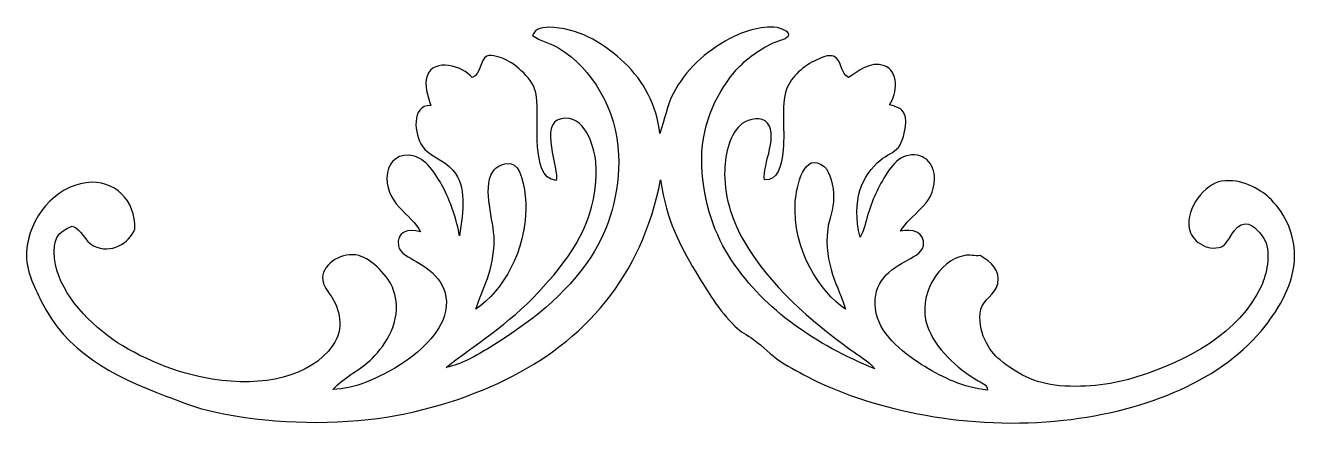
# Model space of a CAD drawing. Header units: centimetres. Extents: x -6.7 to 6.7, y -2.2 to 2.1.
import ezdxf

# ---------------------------------------------------------------- set-up
doc = ezdxf.new("R2010")
doc.units = ezdxf.units.CM
doc.header["$MEASUREMENT"] = 0
doc.layers.add('Layer 1', color=7, linetype='Continuous')

msp = doc.modelspace()

# ---------------------------------------------------------------- linework, layer by layer
at = {"layer": 'Layer 1'}
for points, knots in [([(-0.00718, 0.97266), (0.04613, 1.1244), (0.06796, 1.26709), (0.13337, 1.39427), (0.13337, 1.39427), (0.26011, 1.64076), (0.47659, 1.84221), (0.73453, 1.97982), (0.73453, 1.97982), (0.85656, 2.04493), (1.06571, 2.11984), (1.23422, 2.09692), (1.23422, 2.09692), (1.27195, 2.09181), (1.36262, 2.05699), (1.35913, 2.01887), (1.35913, 2.01887), (1.35566, 1.98077), (1.25181, 1.95833), (1.19519, 1.93299), (1.19519, 1.93299), (1.03747, 1.86243), (0.87848, 1.73945), (0.78138, 1.62068), (0.78138, 1.62068), (0.57466, 1.36787), (0.42216, 1.03584), (0.43787, 0.62915), (0.43787, 0.62915), (0.4533, 0.22963), (0.57696, -0.10771), (0.75799, -0.37799), (0.75799, -0.37799), (1.1161, -0.91279), (1.64413, -1.26643), (2.2726, -1.52567), (2.2726, -1.52567), (2.20082, -1.44098), (2.10226, -1.3856), (2.01498, -1.32268), (2.01498, -1.32268), (1.59477, -1.01992), (1.16088, -0.64188), (0.88291, -0.16719), (0.88291, -0.16719), (0.77258, 0.02122), (0.68024, 0.27678), (0.67992, 0.5433), (0.67992, 0.5433), (0.67971, 0.72711), (0.72186, 0.94446), (0.84386, 1.0586), (0.84386, 1.0586), (0.8968, 1.1081), (1.03367, 1.16115), (1.10932, 1.10546), (1.10932, 1.10546), (1.27077, 0.98656), (1.07778, 0.63675), (1.10151, 0.48086), (1.10151, 0.48086), (1.24589, 0.4684), (1.27844, 0.63297), (1.29669, 0.76193), (1.29669, 0.76193), (1.32571, 0.96688), (1.27364, 1.27533), (1.33574, 1.44119), (1.33574, 1.44119), (1.3877, 1.57999), (1.52124, 1.6922), (1.65583, 1.7535), (1.65583, 1.7535), (1.70433, 1.77557), (1.78042, 1.81287), (1.8354, 1.79253), (1.8354, 1.79253), (1.92105, 1.76083), (1.90641, 1.61454), (1.99156, 1.56613), (1.99156, 1.56613), (2.09782, 1.62754), (2.21818, 1.74573), (2.37412, 1.69104), (2.37412, 1.69104), (2.52702, 1.63741), (2.51194, 1.39807), (2.42876, 1.27726), (2.42876, 1.27726), (2.50311, 1.25564), (2.55883, 1.23961), (2.58489, 1.18357), (2.58489, 1.18357), (2.62839, 1.09007), (2.57216, 0.88499), (2.52245, 0.82442), (2.52245, 0.82442), (2.47538, 0.76706), (2.395, 0.74118), (2.33507, 0.69168), (2.33507, 0.69168), (2.13494, 0.52647), (2.02064, 0.26298), (2.11644, -0.12808), (2.11644, -0.12808), (2.15891, -0.05762), (2.17452, 0.03451), (2.20232, 0.12174), (2.20232, 0.12174), (2.22873, 0.20463), (2.25651, 0.28446), (2.29601, 0.36375), (2.29601, 0.36375), (2.36184, 0.49588), (2.46884, 0.69085), (2.59269, 0.7307), (2.59269, 0.7307), (2.78565, 0.79277), (2.90744, 0.65281), (2.905, 0.48869), (2.905, 0.48869), (2.90077, 0.20402), (2.64507, 0.12245), (2.54585, -0.06564), (2.54585, -0.06564), (2.65848, -0.03878), (2.81112, -0.06712), (2.78786, -0.22177), (2.78786, -0.22177), (2.77627, -0.29887), (2.65779, -0.3503), (2.59268, -0.38573), (2.59268, -0.38573), (2.39662, -0.49236), (2.22478, -0.64272), (2.2882, -0.94003), (2.2882, -0.94003), (2.33913, -1.17884), (2.60155, -1.38032), (2.8035, -1.50216), (2.8035, -1.50216), (3.00294, -1.62252), (3.20609, -1.72338), (3.46713, -1.75198), (3.46713, -1.75198), (3.46848, -1.68938), (3.39609, -1.67083), (3.35, -1.64268), (3.35, -1.64268), (3.15283, -1.52232), (2.90791, -1.3128), (2.82689, -1.06494), (2.82689, -1.06494), (2.72399, -0.75011), (2.94638, -0.37258), (3.22506, -0.32323), (3.22506, -0.32323), (3.27456, -0.31447), (3.33105, -0.32966), (3.38902, -0.32323), (3.38902, -0.32323), (3.50904, -0.39329), (3.6055, -0.48486), (3.5764, -0.61991), (3.5764, -0.61991), (3.55055, -0.73982), (3.41778, -0.79469), (3.39683, -0.89317), (3.39683, -0.89317), (3.34817, -1.12177), (3.48719, -1.33952), (3.59982, -1.43186), (3.59982, -1.43186), (3.76786, -1.56966), (3.95963, -1.6821), (4.23223, -1.70512), (4.23223, -1.70512), (4.53023, -1.73028), (4.81826, -1.68483), (5.05199, -1.61143), (5.05199, -1.61143), (5.5933, -1.44146), (6.13633, -1.14706), (6.37144, -0.64332), (6.37144, -0.64332), (6.42438, -0.52987), (6.47645, -0.3023), (6.41047, -0.16707), (6.41047, -0.16707), (6.3793, -0.10317), (6.29157, 0.01433), (6.19968, 0.0125), (6.19968, 0.0125), (6.06964, 0.00988), (6.03466, -0.19927), (5.94986, -0.22951), (5.94986, -0.22951), (5.78555, -0.28817), (5.62707, -0.15921), (5.60632, -0.03433), (5.60632, -0.03433), (5.56994, 0.18493), (5.77174, 0.43748), (5.94986, 0.46534), (5.94986, 0.46534), (6.15978, 0.4982), (6.35607, 0.37935), (6.44953, 0.2936), (6.44953, 0.2936), (6.60119, 0.15438), (6.72353, -0.067), (6.72279, -0.33098), (6.72279, -0.33098), (6.72197, -0.62123), (6.55549, -0.88705), (6.41048, -1.07269), (6.41048, -1.07269), (5.96913, -1.63779), (5.16167, -1.97391), (4.27124, -2.07205), (4.27124, -2.07205), (3.27455, -2.18188), (2.26882, -1.96661), (1.60895, -1.63485), (1.60895, -1.63485), (1.48624, -1.57315), (1.37641, -1.51571), (1.27322, -1.44747), (1.27322, -1.44747), (1.16855, -1.37825), (1.08854, -1.28925), (0.98435, -1.21323), (0.98435, -1.21323), (0.91381, -1.16177), (0.85235, -1.13587), (0.78917, -1.07268), (0.78917, -1.07268), (0.62383, -0.90734), (0.50009, -0.71052), (0.36756, -0.48713), (0.36756, -0.48713), (0.20169, -0.20752), (0.06908, 0.0345), (0.00064, 0.48098), (0.00064, 0.48098), (-0.20121, -0.55526), (-0.80536, -1.23156), (-1.64674, -1.64262), (-1.64674, -1.64262), (-2.05862, -1.84384), (-2.58014, -2.00796), (-3.09893, -2.06423), (-3.09893, -2.06423), (-3.67331, -2.12651), (-4.28212, -2.0904), (-4.81655, -1.96274), (-4.81655, -1.96274), (-4.94971, -1.93091), (-5.10249, -1.8681), (-5.24594, -1.81441), (-5.24594, -1.81441), (-5.81413, -1.60168), (-6.31192, -1.33729), (-6.56539, -0.80725), (-6.56539, -0.80725), (-6.64286, -0.64527), (-6.73438, -0.48811), (-6.72155, -0.28414), (-6.72155, -0.28414), (-6.6985, 0.08265), (-6.41723, 0.4092), (-6.08914, 0.44973), (-6.08914, 0.44973), (-5.78662, 0.48709), (-5.56505, 0.26222), (-5.57386, -0.04213), (-5.57386, -0.04213), (-5.62969, -0.19032), (-5.82836, -0.3115), (-6.01103, -0.2217), (-6.01103, -0.2217), (-6.1075, -0.17429), (-6.13708, -0.03901), (-6.23746, -0.01091), (-6.23746, -0.01091), (-6.38626, -0.07113), (-6.44823, -0.1437), (-6.42484, -0.35442), (-6.42484, -0.35442), (-6.38772, -0.68872), (-6.10152, -1.00725), (-5.80804, -1.21323), (-5.80804, -1.21323), (-5.53962, -1.40164), (-5.12605, -1.57709), (-4.75405, -1.63484), (-4.75405, -1.63484), (-4.21229, -1.71892), (-3.71442, -1.61775), (-3.47363, -1.27569), (-3.47363, -1.27569), (-3.35065, -1.10096), (-3.39703, -0.89059), (-3.50488, -0.737), (-3.50488, -0.737), (-3.54089, -0.68567), (-3.58545, -0.62558), (-3.58296, -0.55743), (-3.58296, -0.55743), (-3.57727, -0.4018), (-3.36576, -0.28105), (-3.2004, -0.32319), (-3.2004, -0.32319), (-3.05477, -0.36031), (-2.87737, -0.55666), (-2.83345, -0.68234), (-2.83345, -0.68234), (-2.73055, -0.97661), (-2.88576, -1.22892), (-3.02863, -1.38499), (-3.02863, -1.38499), (-3.15899, -1.52739), (-3.34714, -1.60631), (-3.47363, -1.74414), (-3.47363, -1.74414), (-3.25082, -1.74036), (-3.01833, -1.63399), (-2.81783, -1.51771), (-2.81783, -1.51771), (-2.60799, -1.39608), (-2.36076, -1.18672), (-2.29472, -0.97121), (-2.29472, -0.97121), (-2.2005, -0.66368), (-2.40111, -0.49361), (-2.5914, -0.38566), (-2.5914, -0.38566), (-2.65403, -0.35013), (-2.76772, -0.29636), (-2.77878, -0.2217), (-2.77878, -0.2217), (-2.8014, -0.06941), (-2.67403, -0.03303), (-2.54457, -0.07337), (-2.54457, -0.07337), (-2.62985, 0.11962), (-2.94549, 0.22826), (-2.89588, 0.55901), (-2.89588, 0.55901), (-2.87884, 0.67265), (-2.77288, 0.77599), (-2.60701, 0.73078), (-2.60701, 0.73078), (-2.47403, 0.69453), (-2.36177, 0.51266), (-2.2947, 0.37944), (-2.2947, 0.37944), (-2.21334, 0.21786), (-2.1623, 0.0549), (-2.13076, -0.11242), (-2.13076, -0.11242), (-2.09279, 0.15732), (-2.05162, 0.40698), (-2.20101, 0.58246), (-2.20101, 0.58246), (-2.30108, 0.69996), (-2.45697, 0.73213), (-2.52896, 0.84008), (-2.52896, 0.84008), (-2.60513, 0.9543), (-2.65355, 1.27503), (-2.43527, 1.26947), (-2.43527, 1.26947), (-2.46813, 1.37962), (-2.50925, 1.4827), (-2.4743, 1.58178), (-2.4743, 1.58178), (-2.40321, 1.78326), (-2.09682, 1.68724), (-1.99805, 1.56617), (-1.99805, 1.56617), (-1.89748, 1.59795), (-1.92063, 1.75556), (-1.84192, 1.79257), (-1.84192, 1.79257), (-1.79128, 1.81638), (-1.67973, 1.77262), (-1.65454, 1.76135), (-1.65454, 1.76135), (-1.53474, 1.70782), (-1.34238, 1.54751), (-1.31884, 1.38659), (-1.31884, 1.38659), (-1.29466, 1.2217), (-1.31987, 1.01109), (-1.30323, 0.83226), (-1.30323, 0.83226), (-1.28815, 0.67031), (-1.2609, 0.48999), (-1.10805, 0.47311), (-1.10805, 0.47311), (-1.06619, 0.5918), (-1.30011, 1.08173), (-1.05339, 1.12893), (-1.05339, 1.12893), (-0.80942, 1.17563), (-0.70472, 0.85323), (-0.68644, 0.66829), (-0.68644, 0.66829), (-0.68009, 0.60394), (-0.68144, 0.52375), (-0.68644, 0.4575), (-0.68644, 0.4575), (-0.72494, -0.04973), (-0.99976, -0.39321), (-1.29546, -0.7136), (-1.29546, -0.7136), (-1.60841, -1.05272), (-1.97195, -1.27089), (-2.27138, -1.50997), (-2.27138, -1.50997), (-2.10811, -1.4778), (-1.957, -1.38895), (-1.81074, -1.29918), (-1.81074, -1.29918), (-1.38227, -1.03618), (-1.0112, -0.75065), (-0.73333, -0.33104), (-0.73333, -0.33104), (-0.54812, -0.05138), (-0.42856, 0.34854), (-0.44446, 0.74637), (-0.44446, 0.74637), (-0.46399, 1.23611), (-0.73301, 1.6641), (-1.07684, 1.87844), (-1.07684, 1.87844), (-1.16182, 1.93141), (-1.26723, 1.94832), (-1.35791, 2.01118), (-1.35791, 2.01118), (-1.32812, 2.0922), (-1.24787, 2.10609), (-1.13148, 2.09704), (-1.13148, 2.09704), (-0.82395, 2.07317), (-0.584, 1.91276), (-0.38197, 1.72231), (-0.38197, 1.72231), (-0.17765, 1.52956), (-0.03811, 1.26648), (-0.00718, 0.97266)], [0, 0, 0, 0, 0.00877193, 0.00877193, 0.00877193, 0.00877193, 0.01754386, 0.01754386, 0.01754386, 0.01754386, 0.02631579, 0.02631579, 0.02631579, 0.02631579, 0.03508772, 0.03508772, 0.03508772, 0.03508772, 0.04385965, 0.04385965, 0.04385965, 0.04385965, 0.05263158, 0.05263158, 0.05263158, 0.05263158, 0.06140351, 0.06140351, 0.06140351, 0.06140351, 0.07017544, 0.07017544, 0.07017544, 0.07017544, 0.07894737, 0.07894737, 0.07894737, 0.07894737, 0.0877193, 0.0877193, 0.0877193, 0.0877193, 0.09649123, 0.09649123, 0.09649123, 0.09649123, 0.10526316, 0.10526316, 0.10526316, 0.10526316, 0.11403509, 0.11403509, 0.11403509, 0.11403509, 0.12280702, 0.12280702, 0.12280702, 0.12280702, 0.13157895, 0.13157895, 0.13157895, 0.13157895, 0.14035088, 0.14035088, 0.14035088, 0.14035088, 0.14912281, 0.14912281, 0.14912281, 0.14912281, 0.15789474, 0.15789474, 0.15789474, 0.15789474, 0.16666667, 0.16666667, 0.16666667, 0.16666667, 0.1754386, 0.1754386, 0.1754386, 0.1754386, 0.18421053, 0.18421053, 0.18421053, 0.18421053, 0.19298246, 0.19298246, 0.19298246, 0.19298246, 0.20175439, 0.20175439, 0.20175439, 0.20175439, 0.21052632, 0.21052632, 0.21052632, 0.21052632, 0.21929825, 0.21929825, 0.21929825, 0.21929825, 0.22807018, 0.22807018, 0.22807018, 0.22807018, 0.23684211, 0.23684211, 0.23684211, 0.23684211, 0.24561404, 0.24561404, 0.24561404, 0.24561404, 0.25438596, 0.25438596, 0.25438596, 0.25438596, 0.26315789, 0.26315789, 0.26315789, 0.26315789, 0.27192982, 0.27192982, 0.27192982, 0.27192982, 0.28070175, 0.28070175, 0.28070175, 0.28070175, 0.28947368, 0.28947368, 0.28947368, 0.28947368, 0.29824561, 0.29824561, 0.29824561, 0.29824561, 0.30701754, 0.30701754, 0.30701754, 0.30701754, 0.31578947, 0.31578947, 0.31578947, 0.31578947, 0.3245614, 0.3245614, 0.3245614, 0.3245614, 0.33333333, 0.33333333, 0.33333333, 0.33333333, 0.34210526, 0.34210526, 0.34210526, 0.34210526, 0.35087719, 0.35087719, 0.35087719, 0.35087719, 0.35964912, 0.35964912, 0.35964912, 0.35964912, 0.36842105, 0.36842105, 0.36842105, 0.36842105, 0.37719298, 0.37719298, 0.37719298, 0.37719298, 0.38596491, 0.38596491, 0.38596491, 0.38596491, 0.39473684, 0.39473684, 0.39473684, 0.39473684, 0.40350877, 0.40350877, 0.40350877, 0.40350877, 0.4122807, 0.4122807, 0.4122807, 0.4122807, 0.42105263, 0.42105263, 0.42105263, 0.42105263, 0.42982456, 0.42982456, 0.42982456, 0.42982456, 0.43859649, 0.43859649, 0.43859649, 0.43859649, 0.44736842, 0.44736842, 0.44736842, 0.44736842, 0.45614035, 0.45614035, 0.45614035, 0.45614035, 0.46491228, 0.46491228, 0.46491228, 0.46491228, 0.47368421, 0.47368421, 0.47368421, 0.47368421, 0.48245614, 0.48245614, 0.48245614, 0.48245614, 0.49122807, 0.49122807, 0.49122807, 0.49122807, 0.5, 0.5, 0.5, 0.5, 0.50877193, 0.50877193, 0.50877193, 0.50877193, 0.51754386, 0.51754386, 0.51754386, 0.51754386, 0.52631579, 0.52631579, 0.52631579, 0.52631579, 0.53508772, 0.53508772, 0.53508772, 0.53508772, 0.54385965, 0.54385965, 0.54385965, 0.54385965, 0.55263158, 0.55263158, 0.55263158, 0.55263158, 0.56140351, 0.56140351, 0.56140351, 0.56140351, 0.57017544, 0.57017544, 0.57017544, 0.57017544, 0.57894737, 0.57894737, 0.57894737, 0.57894737, 0.5877193, 0.5877193, 0.5877193, 0.5877193, 0.59649123, 0.59649123, 0.59649123, 0.59649123, 0.60526316, 0.60526316, 0.60526316, 0.60526316, 0.61403509, 0.61403509, 0.61403509, 0.61403509, 0.62280702, 0.62280702, 0.62280702, 0.62280702, 0.63157895, 0.63157895, 0.63157895, 0.63157895, 0.64035088, 0.64035088, 0.64035088, 0.64035088, 0.64912281, 0.64912281, 0.64912281, 0.64912281, 0.65789474, 0.65789474, 0.65789474, 0.65789474, 0.66666667, 0.66666667, 0.66666667, 0.66666667, 0.6754386, 0.6754386, 0.6754386, 0.6754386, 0.68421053, 0.68421053, 0.68421053, 0.68421053, 0.69298246, 0.69298246, 0.69298246, 0.69298246, 0.70175439, 0.70175439, 0.70175439, 0.70175439, 0.71052632, 0.71052632, 0.71052632, 0.71052632, 0.71929825, 0.71929825, 0.71929825, 0.71929825, 0.72807018, 0.72807018, 0.72807018, 0.72807018, 0.73684211, 0.73684211, 0.73684211, 0.73684211, 0.74561404, 0.74561404, 0.74561404, 0.74561404, 0.75438596, 0.75438596, 0.75438596, 0.75438596, 0.76315789, 0.76315789, 0.76315789, 0.76315789, 0.77192982, 0.77192982, 0.77192982, 0.77192982, 0.78070175, 0.78070175, 0.78070175, 0.78070175, 0.78947368, 0.78947368, 0.78947368, 0.78947368, 0.79824561, 0.79824561, 0.79824561, 0.79824561, 0.80701754, 0.80701754, 0.80701754, 0.80701754, 0.81578947, 0.81578947, 0.81578947, 0.81578947, 0.8245614, 0.8245614, 0.8245614, 0.8245614, 0.83333333, 0.83333333, 0.83333333, 0.83333333, 0.84210526, 0.84210526, 0.84210526, 0.84210526, 0.85087719, 0.85087719, 0.85087719, 0.85087719, 0.85964912, 0.85964912, 0.85964912, 0.85964912, 0.86842105, 0.86842105, 0.86842105, 0.86842105, 0.87719298, 0.87719298, 0.87719298, 0.87719298, 0.88596491, 0.88596491, 0.88596491, 0.88596491, 0.89473684, 0.89473684, 0.89473684, 0.89473684, 0.90350877, 0.90350877, 0.90350877, 0.90350877, 0.9122807, 0.9122807, 0.9122807, 0.9122807, 0.92105263, 0.92105263, 0.92105263, 0.92105263, 0.92982456, 0.92982456, 0.92982456, 0.92982456, 0.93859649, 0.93859649, 0.93859649, 0.93859649, 0.94736842, 0.94736842, 0.94736842, 0.94736842, 0.95614035, 0.95614035, 0.95614035, 0.95614035, 0.96491228, 0.96491228, 0.96491228, 0.96491228, 0.97368421, 0.97368421, 0.97368421, 0.97368421, 0.98245614, 0.98245614, 0.98245614, 0.98245614, 1, 1, 1, 1]), ([(-1.42813, 0.1841), (-1.42813, 0.32118), (-1.45903, 0.5846), (-1.55307, 0.63693), (-1.55307, 0.63693), (-1.63205, 0.6809), (-1.74582, 0.62447), (-1.7795, 0.56666), (-1.7795, 0.56666), (-1.89473, 0.36875), (-1.76341, 0.05493), (-1.76389, -0.15941), (-1.76389, -0.15941), (-1.7646, -0.48636), (-1.89018, -0.67143), (-1.95907, -0.89328), (-1.95907, -0.89328), (-1.66263, -0.69167), (-1.42813, -0.26408), (-1.42813, 0.1841)], [0, 0, 0, 0, 0.16666667, 0.16666667, 0.16666667, 0.16666667, 0.33333333, 0.33333333, 0.33333333, 0.33333333, 0.5, 0.5, 0.5, 0.5, 0.66666667, 0.66666667, 0.66666667, 0.66666667, 1, 1, 1, 1]), ([(1.77288, -0.04228), (1.78518, 0.05355), (1.83601, 0.16931), (1.83532, 0.29342), (1.83532, 0.29342), (1.83471, 0.41179), (1.80413, 0.5629), (1.73383, 0.62134), (1.73383, 0.62134), (1.52163, 0.79766), (1.43996, 0.40483), (1.42935, 0.24658), (1.42935, 0.24658), (1.39487, -0.26724), (1.69602, -0.70915), (1.96024, -0.8933), (1.96024, -0.8933), (1.89663, -0.66842), (1.72523, -0.41394), (1.77288, -0.04228)], [0, 0, 0, 0, 0.16666667, 0.16666667, 0.16666667, 0.16666667, 0.33333333, 0.33333333, 0.33333333, 0.33333333, 0.5, 0.5, 0.5, 0.5, 0.66666667, 0.66666667, 0.66666667, 0.66666667, 1, 1, 1, 1])]:
    msp.add_open_spline(points, degree=3, knots=knots, dxfattribs=at)

doc.saveas('drawing.dxf')
